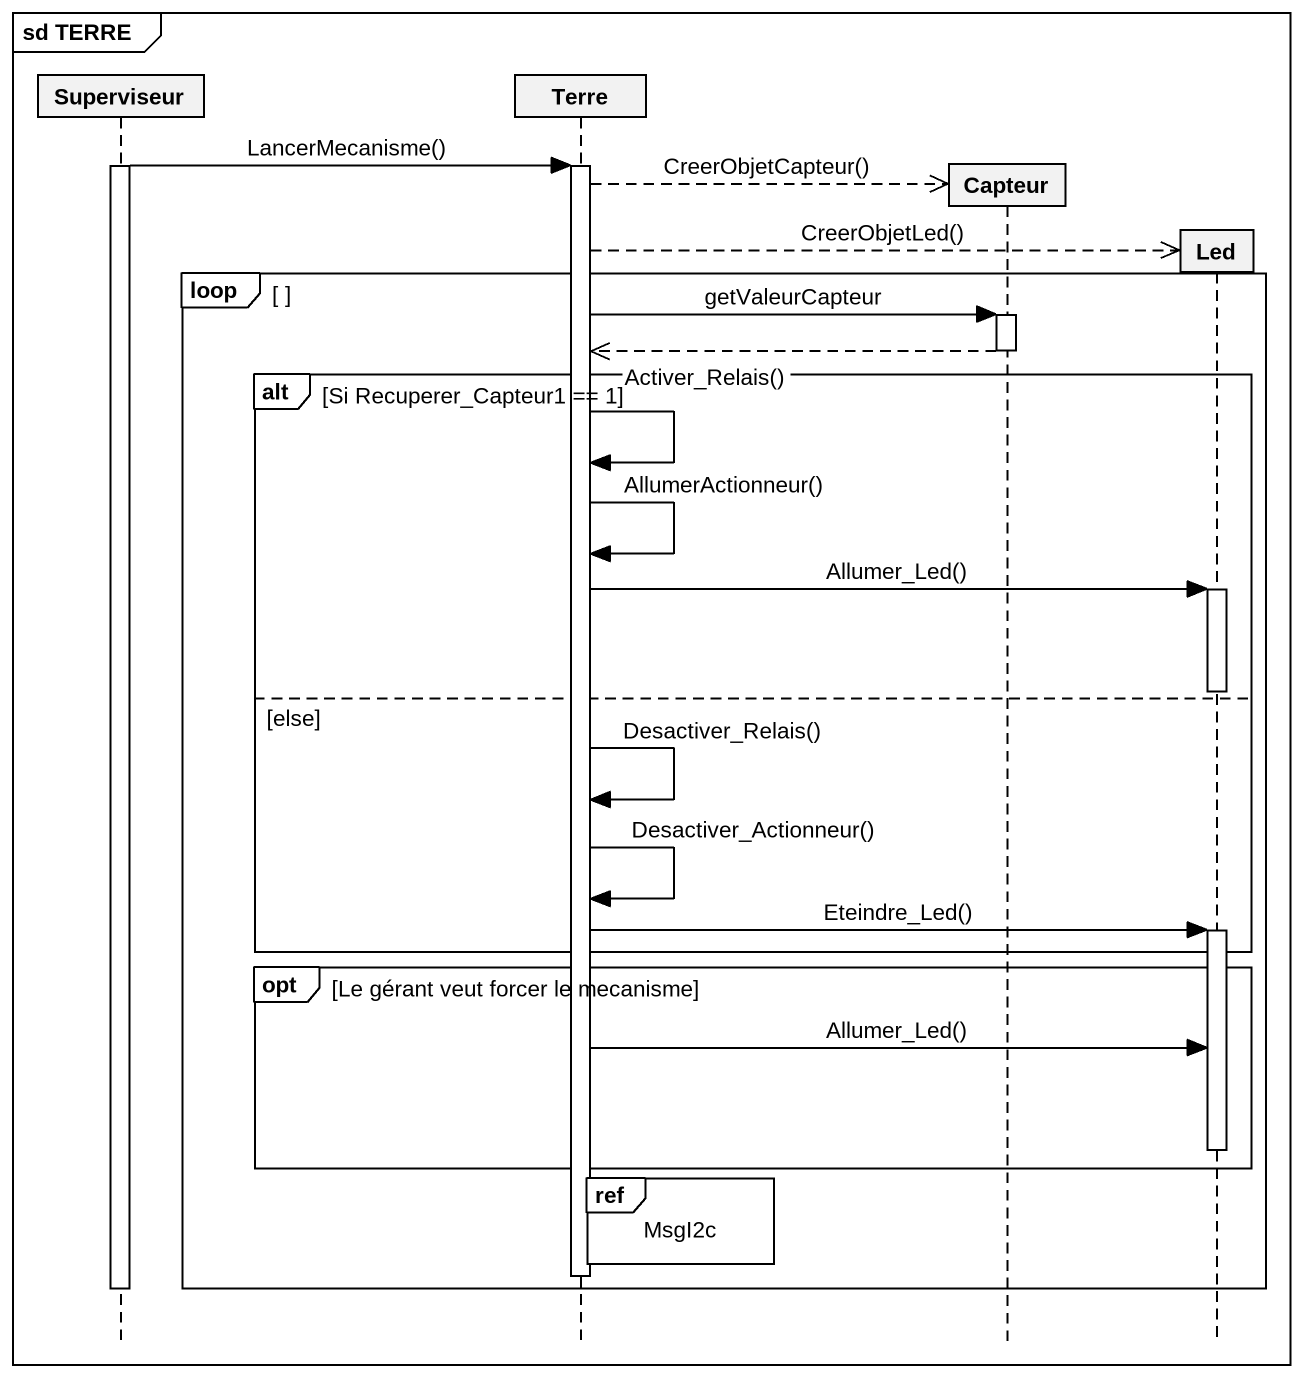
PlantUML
@startuml
mainframe sd TERRE
hide footbox
participant Superviseur
participant Terre
participant Capteur
participant Led

activate Superviseur
Superviseur -> Terre : LancerMecanisme()
activate Terre
Terre -->> Capteur ** : CreerObjetCapteur()
Terre -->> Led ** : CreerObjetLed()
loop
  Terre -> Capteur : getValeurCapteur
  activate Capteur
  Capteur -->> Terre
  deactivate Capteur
  alt Si Recuperer_Capteur1 == 1
    Terre -> Terre : Activer_Relais()
    Terre -> Terre : AllumerActionneur()
    Terre -> Led : Allumer_Led()
    activate Led
    deactivate Led
  else else
    Terre -> Terre : Desactiver_Relais()
    Terre -> Terre : Desactiver_Actionneur()
    Terre -> Led : Eteindre_Led()
    activate Led
  end
  opt Le gérant veut forcer le mecanisme
    Terre -> Led : Allumer_Led()
    deactivate Led
  end
  ref over Terre : MsgI2c
  deactivate Terre
end
deactivate Superviseur
@enduml
